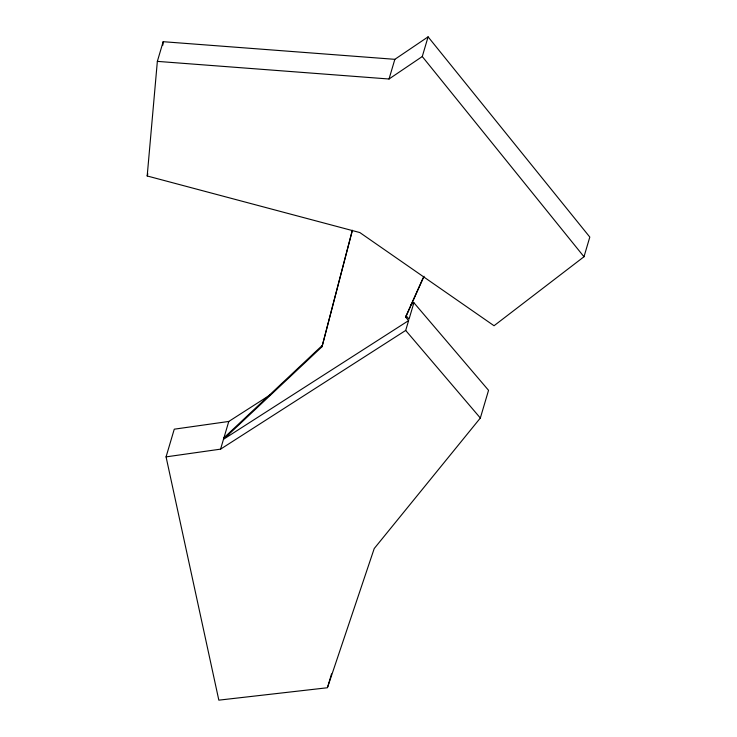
<?xml version="1.0" encoding="UTF-8"?>
<svg xmlns="http://www.w3.org/2000/svg" width="737" height="737" viewBox="0 0 737 737"><rect width="100%" height="100%" fill="white"/><g stroke="black" fill="none" stroke-linecap="round" stroke-linejoin="round"><path stroke-width="1.11" d="M147.188 175.977L157.35 61.374L163.172 41.696L394.848 59.329L428.096 36.85L589.812 237.074L583.99 256.752L494.039 325.736L359.84 232.56L147.188 175.977L147.833 173.794M162.868 45.132L163.172 41.696M423.075 277.978L406.142 315.74L405.709 317.196L408.611 320.595L223.486 439.307L322.023 346.712L352.258 230.58M322.023 346.712L352.406 230.23M410.988 304.611L413.899 302.741L488.548 390.324L480.34 418.026L374.221 548.54L327.44 687.75L218.834 700.15L166.065 456.876L174.264 429.183L228.783 421.453L270.451 394.728M166.065 456.876L220.575 449.146L228.783 421.453M157.35 61.374L389.025 79.006L394.848 59.329M389.025 79.006L422.273 56.528L428.096 36.85M220.575 449.146L405.691 330.434L408.611 320.595M413.899 302.741L409.044 319.139L406.142 315.74M327.753 686.681L331.539 673.904M405.709 317.196L424.051 276.283M322.456 345.257L223.919 437.852L228.765 434.747M405.691 330.434L480.34 418.026M422.273 56.528L583.99 256.752"/></g></svg>
